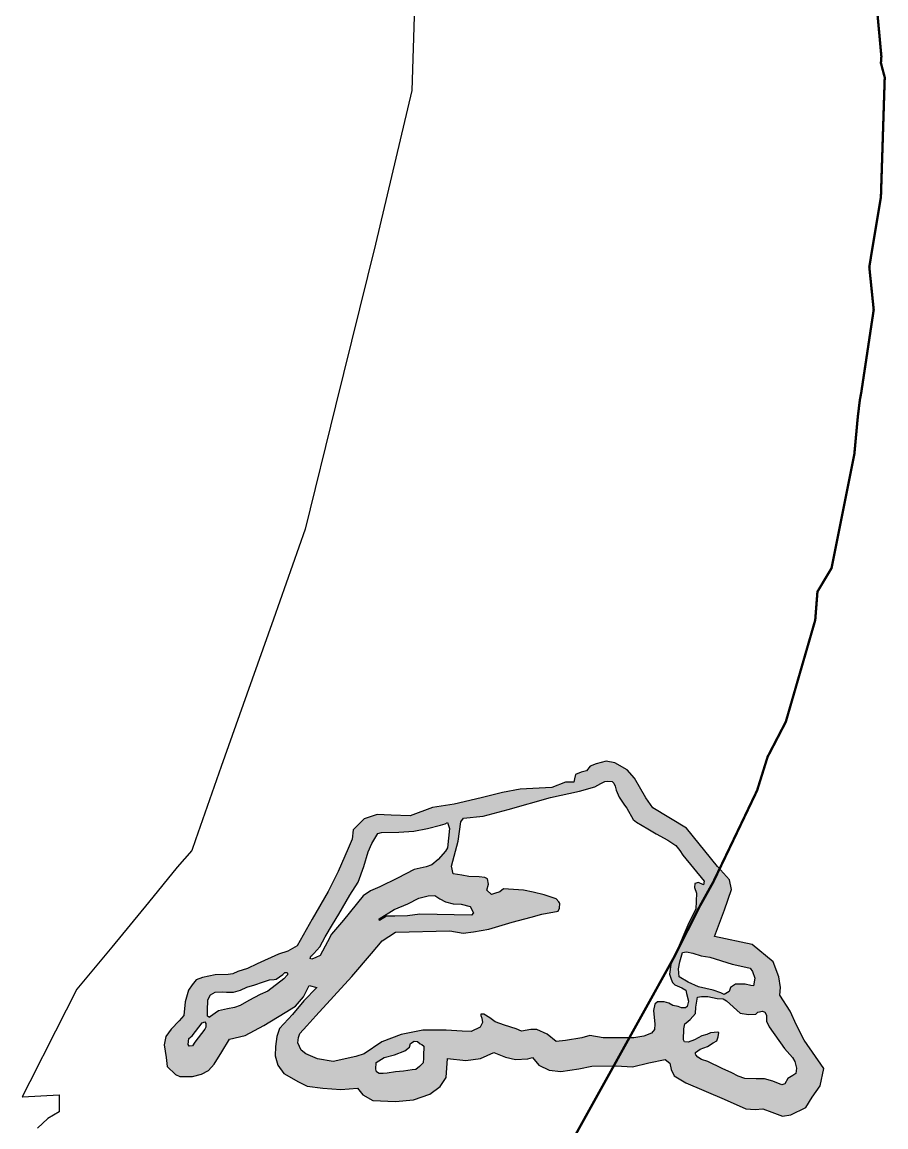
# Model space of a CAD drawing. Header units: metres. Extents: x 255476 to 378809, y 1739479 to 2227865.
# Drawn here: x 317061 to 318893, y 1885089 to 1887431 of the extents above; entities that cross this region are included whole.
import ezdxf

# ---------------------------------------------------------------- set-up
doc = ezdxf.new("R2010")
doc.units = ezdxf.units.M
doc.header["$MEASUREMENT"] = 0
for name, color, linetype in [('COASTLINE', 5, 'Continuous'), ('DISTRICT BOUNDRY', 86, 'Continuous'), ('MANGROOVE BUFFER ZONE', 120, 'Continuous')]:
    doc.layers.add(name, color=color, linetype=linetype)

msp = doc.modelspace()

# ---------------------------------------------------------------- hatches: boundary and pattern name
at = {"layer": 'MANGROOVE BUFFER ZONE'}
h = msp.add_hatch(dxfattribs=at)
h.set_pattern_fill('GRASS', color=256, scale=18)
h.paths.add_polyline_path([(318719.3, 1885273.3), (318703.3, 1885304.9), (318689.5, 1885334.6), (318667.6, 1885369), (318669.3, 1885385.3), (318665.9, 1885407.3), (318654.1, 1885439.6), (318609.3, 1885476.5), (318529.7, 1885493.1), (318550.3, 1885549.3), (318565.7, 1885592.5), (318561.5, 1885613.2), (318535.8, 1885641.5), (318469.9, 1885723.1), (318398.3, 1885765.7), (318383.4, 1885787.3), (318359.8, 1885829), (318344.2, 1885846.2), (318317.7, 1885861.3), (318299.3, 1885864.8), (318278.5, 1885859.3), (318265.9, 1885854), (318257.8, 1885844.4), (318246.6, 1885841.8), (318234.3, 1885836.7), (318232.4, 1885827.2), (318231.3, 1885820), (318213.4, 1885820.1), (318184.4, 1885809.1), (318144.4, 1885806.6), (318117, 1885805.4), (318080, 1885798.1), (318034.8, 1885787.4), (317977.2, 1885773.9), (317931.3, 1885766.3), (317883.6, 1885749), (317843.6, 1885750.3), (317814.1, 1885751.8), (317786.6, 1885742.7), (317763.3, 1885719.4), (317761.1, 1885699.3), (317752.5, 1885679.9), (317731.2, 1885630.6), (317710.1, 1885588.6), (317676, 1885530.2), (317644.5, 1885473.1), (317624.6, 1885462.3), (317604.5, 1885455.6), (317559.5, 1885435.4), (317538.8, 1885425.4), (317518.8, 1885419.2), (317507.8, 1885413.8), (317497.9, 1885412.3), (317470.7, 1885412.2), (317443.5, 1885406.4), (317430.4, 1885401.1), (317421.7, 1885390.6), (317413.6, 1885379.2), (317406.7, 1885354.7), (317403.9, 1885325.5), (317394.2, 1885314.4), (317376.8, 1885296.7), (317366.1, 1885280.8), (317362.1, 1885263.6), (317366.4, 1885236.8), (317368.8, 1885217.3), (317386.2, 1885200.5), (317395.4, 1885196.6), (317422.5, 1885196.4), (317441.1, 1885201), (317456.2, 1885209.2), (317468.1, 1885222.5), (317484.3, 1885248.8), (317501.1, 1885275.4), (317533.8, 1885283.5), (317573.3, 1885304.6), (317618.7, 1885332.3), (317640.6, 1885345.5), (317657.5, 1885365.5), (317669.6, 1885389.1), (317686, 1885384.9), (317658.4, 1885356.5), (317634.5, 1885328.1), (317606.5, 1885298.3), (317601.1, 1885281), (317598.1, 1885259.8), (317597.3, 1885239.9), (317603.4, 1885220.3), (317616, 1885202.5), (317647.2, 1885185.1), (317665.5, 1885175.9), (317698.8, 1885171.6), (317736.7, 1885169.1), (317772.2, 1885171.6), (317783.5, 1885157.3), (317804.6, 1885145.2), (317852.8, 1885143), (317891.1, 1885147), (317925.5, 1885158.8), (317947.4, 1885175.1), (317960.6, 1885194), (317962.8, 1885234.3), (318002, 1885230.5), (318032.9, 1885234.6), (318061.3, 1885247.1), (318086.3, 1885237.5), (318107.4, 1885232.3), (318133.3, 1885233.7), (318143.3, 1885236.7), (318156.5, 1885220.4), (318178.8, 1885209.9), (318203.4, 1885206.9), (318241.7, 1885212.5), (318269.5, 1885218.5), (318320.8, 1885218.7), (318355.8, 1885216.8), (318389.8, 1885225.2), (318425, 1885232.4), (318434.6, 1885224.9), (318437.6, 1885211.5), (318444, 1885197.4), (318468.5, 1885182.9), (318549.8, 1885148.2), (318596, 1885127.6), (318615.9, 1885126.5), (318631.8, 1885127.9), (318650.7, 1885120.6), (318673.7, 1885112.3), (318691.5, 1885115.2), (318722.8, 1885130.8), (318736.4, 1885152.8), (318753.4, 1885176.6), (318761.1, 1885213.6)])
h.paths.add_polyline_path([(318396, 1885288.5), (318379.4, 1885282.1), (318358.3, 1885278.2), (318293.2, 1885278.6), (318264.9, 1885283.6), (318248.3, 1885278.1), (318213.3, 1885272.7), (318193.3, 1885270.3), (318174.5, 1885286.3), (318152.3, 1885296.3), (318139.6, 1885295.9), (318120.4, 1885292.5), (318108.6, 1885297.1), (318084.3, 1885304.8), (318064.2, 1885312.1), (318052.7, 1885320.9), (318040.1, 1885328.4), (318033.9, 1885328.4), (318033.7, 1885325.5), (318036.1, 1885320.3), (318037.3, 1885311.1), (318032.3, 1885300.8), (318013.1, 1885291.7), (317994.1, 1885292.1), (317960.6, 1885294.7), (317910.5, 1885294.6), (317865.2, 1885285.5), (317823.6, 1885269.8), (317786.7, 1885244.7), (317768.5, 1885238.6), (317720.5, 1885228.3), (317687.2, 1885233.8), (317662.4, 1885244.2), (317652.8, 1885252), (317645.5, 1885267.7), (317647, 1885278.8), (317650.2, 1885287.7), (317665.1, 1885303.5), (317683.7, 1885325), (317760.1, 1885408), (317801.7, 1885457.1), (317824.6, 1885484), (317852.9, 1885502.1), (317967.8, 1885505.3), (317996, 1885500.1), (318018.6, 1885503.1), (318050.5, 1885508.7), (318100.1, 1885523.7), (318140.8, 1885533.9), (318163.5, 1885540.4), (318197.6, 1885546.7), (318200.9, 1885553.4), (318201.1, 1885563), (318200.9, 1885564.3), (318199, 1885566.8), (318193.5, 1885573.3), (318168, 1885581.2), (318145.1, 1885587.4), (318124.1, 1885591.2), (318081.7, 1885594), (318073.9, 1885587.5), (318063.1, 1885584.2), (318056.5, 1885582.3), (318046.4, 1885591.1), (318050.4, 1885604), (318048.3, 1885615.2), (318042.3, 1885618.4), (318030.2, 1885619.4), (318008.7, 1885620.4), (317993.2, 1885623.3), (317975.2, 1885626), (317971.8, 1885641.9), (317986, 1885695.1), (317991.1, 1885736.4), (317997.2, 1885744.3), (318038.6, 1885748.1), (318092, 1885762.5), (318181.4, 1885787.7), (318242.8, 1885801.5), (318275.9, 1885810.1), (318288.2, 1885817.1), (318297.1, 1885821.7), (318303.1, 1885822.3), (318312.2, 1885821.7), (318316, 1885818.5), (318318.8, 1885811.9), (318320.6, 1885803.6), (318327, 1885788.6), (318338.3, 1885771.8), (318343.6, 1885765.2), (318357.2, 1885741.4), (318363.8, 1885735.3), (318388, 1885721), (318405.9, 1885710.4), (318430.7, 1885697.1), (318447.1, 1885686.3), (318456.2, 1885675.1), (318462.4, 1885665.2), (318485.1, 1885638.2), (318507.6, 1885610.3), (318506.1, 1885602.8), (318495.6, 1885607.3), (318487.8, 1885605.5), (318487, 1885596.9), (318491.5, 1885585.2), (318489.8, 1885551), (318475.2, 1885521.9), (318446.1, 1885454.4), (318437.1, 1885433.9), (318434, 1885413.4), (318437.8, 1885402.7), (318440, 1885395.7), (318445.5, 1885390.5), (318460.4, 1885384.5), (318468.3, 1885379.5), (318470.1, 1885372.1), (318474.3, 1885356.1), (318471.4, 1885344.7), (318467.6, 1885341.8), (318459.2, 1885342.2), (318452.2, 1885344.8), (318440.8, 1885347.1), (318432.7, 1885351.7), (318422.7, 1885354.3), (318408.5, 1885354.4), (318402.7, 1885349.4), (318399.8, 1885336.1), (318403.1, 1885307.2), (318401.8, 1885296.2)], flags=16)
h.paths.add_polyline_path([(318463.6, 1885274.1), (318464.1, 1885297.7), (318466.6, 1885307.8), (318469.1, 1885309.9), (318478, 1885317.5), (318489.3, 1885329.6), (318490, 1885343.6), (318493.5, 1885364.7), (318501.5, 1885365.6), (318514.9, 1885366.2), (318535.2, 1885361.9), (318548.1, 1885361.3), (318555, 1885356.4), (318583.9, 1885330.8), (318601.3, 1885328), (318617, 1885328.8), (318621.2, 1885333), (318631, 1885334.6), (318636.2, 1885333), (318639.3, 1885326.6), (318639.7, 1885313.5), (318645, 1885301.4), (318677.7, 1885255.4), (318694.9, 1885236.9), (318699.9, 1885228.3), (318703.3, 1885214.1), (318702, 1885202.8), (318695.8, 1885198.2), (318685.1, 1885192.2), (318678.7, 1885180.8), (318672.1, 1885178.9), (318653.2, 1885186.6), (318635.4, 1885191.1), (318617.6, 1885191.6), (318593.5, 1885191.8), (318579.3, 1885197.2), (318566.3, 1885203.9), (318545.7, 1885213.4), (318515, 1885228.1), (318502, 1885232.7), (318494, 1885237.2), (318490.1, 1885242.4), (318488.8, 1885244.7), (318489.4, 1885247), (318498.9, 1885254), (318514.7, 1885259.8), (318526.3, 1885267.6), (318534.2, 1885271.7), (318537.4, 1885280.5), (318538.7, 1885289.4), (318536.4, 1885290.3), (318521.2, 1885288.7), (318513.2, 1885285.6), (318502.3, 1885282.4), (318486.6, 1885274.2), (318473.5, 1885268.9), (318465.4, 1885269.7)], flags=16)
h.paths.add_polyline_path([(318473.7, 1885396.3), (318454.6, 1885407.7), (318453.2, 1885424.5), (318456.2, 1885439.6), (318461.4, 1885459.2), (318469.8, 1885460.9), (318483.3, 1885457.8), (318501, 1885452), (318519.4, 1885449), (318566.7, 1885434.7), (318589.8, 1885429.5), (318604.7, 1885425.9), (318609.9, 1885418.6), (318614.7, 1885405.1), (318611.8, 1885388.8), (318606.6, 1885389.4), (318594.5, 1885391.9), (318574.2, 1885391.8), (318563.5, 1885384.9), (318560.4, 1885376.3), (318550.2, 1885370.3), (318542.6, 1885373.9), (318526.8, 1885379), (318495.5, 1885386.7)], flags=16)
h.paths.add_polyline_path([(318014.3, 1885538.1), (317904.6, 1885540.3), (317878.3, 1885536.8), (317851.1, 1885536.4), (317834, 1885536.3), (317818.7, 1885527), (317817.9, 1885530.9), (317850, 1885550), (317879.1, 1885562.7), (317902.5, 1885574.4), (317922.3, 1885579.6), (317936.2, 1885579.9), (317947.1, 1885573.2), (317958.8, 1885566.9), (317975.2, 1885562.7), (317992, 1885561.3), (318010.9, 1885556.6), (318018.2, 1885543.6)], flags=16)
h.paths.add_polyline_path([(317912.6, 1885260.3), (317912.4, 1885240), (317912.4, 1885235.1), (317911.3, 1885225.1), (317903.5, 1885217.3), (317895.9, 1885211.3), (317888.1, 1885210.5), (317870, 1885207.5), (317852.8, 1885206), (317835, 1885203.1), (317826.6, 1885202.8), (317818, 1885202.5), (317812.4, 1885206.1), (317811.2, 1885212.2), (317812, 1885225.7), (317829.1, 1885236.3), (317850.9, 1885242), (317872.7, 1885250.9), (317882.6, 1885258.2), (317884.7, 1885266.4), (317892.4, 1885271.4), (317899.8, 1885270.3), (317904.8, 1885265.7), (317908.8, 1885264.2)], flags=16)
h.paths.add_polyline_path([(317943.4, 1885656.2), (317929.6, 1885645.1), (317918.2, 1885640.7), (317892.6, 1885635.2), (317857.2, 1885616.6), (317819.7, 1885598.2), (317799.5, 1885589.7), (317784.1, 1885579.2), (317742.5, 1885527.7), (317717.2, 1885498.3), (317708.4, 1885482), (317692.8, 1885452.6), (317683.8, 1885448.3), (317675.3, 1885445.2), (317671.8, 1885446.7), (317673.4, 1885451.1), (317675.7, 1885452.7), (317679.9, 1885457.1), (317692.2, 1885471.5), (317704, 1885492.6), (317718.9, 1885518.7), (317732.8, 1885540.8), (317756.3, 1885580.6), (317773.9, 1885608.2), (317785.5, 1885641.4), (317795, 1885672.6), (317802.6, 1885690.1), (317815.1, 1885711.2), (317823.2, 1885713.8), (317859.6, 1885714.2), (317891.6, 1885716.6), (317920.8, 1885721.7), (317948.6, 1885729.1), (317958.3, 1885732.1), (317962.9, 1885734.8), (317967.1, 1885722.1), (317963.1, 1885681.2), (317958.7, 1885673.9)], flags=16)
h.paths.add_polyline_path([(317623.6, 1885411.8), (317616.3, 1885403.1), (317581.9, 1885377.2), (317565.5, 1885370.5), (317541.7, 1885357.2), (317523.5, 1885346.7), (317511.2, 1885342.6), (317496.6, 1885339.6), (317477.6, 1885335.5), (317458.4, 1885322), (317458.3, 1885321.7), (317453.9, 1885324), (317453.8, 1885335.6), (317454.7, 1885359), (317460.8, 1885369.3), (317470.5, 1885375.1), (317485.3, 1885376.1), (317494.6, 1885374.8), (317509.2, 1885374.9), (317524.2, 1885379.4), (317537.6, 1885385.5), (317554.5, 1885390.8), (317570.6, 1885396.6), (317585.5, 1885401.5), (317595.4, 1885402), (317599.8, 1885403), (317613.7, 1885412.8), (317618.3, 1885416.8), (317622.8, 1885417.1), (317624, 1885415.6)], flags=16)
h.paths.add_polyline_path([(317450.4, 1885300.6), (317448.3, 1885296.7), (317427.4, 1885269.4), (317422.3, 1885261.2), (317415.3, 1885260.3), (317413.3, 1885264), (317414.7, 1885276.7), (317421.7, 1885282.5), (317443, 1885309.8), (317448.3, 1885312), (317450.7, 1885309)], flags=16)

# ---------------------------------------------------------------- linework, layer by layer
at = {"layer": 'COASTLINE', "color": 1, "flags": 128}
msp.add_lwpolyline([(318874.1, 1887458.2, 5, 5, 0), (318883.3, 1887358.5, 5, 5, 0), (318882.3, 1887344.8, 5, 5, 0), (318890.4, 1887314.1, 5, 5, 0), (318882.3, 1887060.8, 5, 5, 0), (318863.2, 1886946.3, 5, 5, 0), (318857.7, 1886912.1, 5, 5, 0), (318867, 1886821.6, 5, 5, 0), (318840.6, 1886646.1, 5, 5, 0), (318837.7, 1886630.9, 5, 5, 0), (318833.4, 1886595.8, 5, 5, 0), (318826, 1886516.2, 5, 5, 0), (318777.5, 1886273.8, 5, 5, 0), (318747.7, 1886224.1, 5, 5, 0), (318743, 1886163.8, 5, 5, 0), (318680.6, 1885948.2, 5, 5, 0), (318642, 1885873.9, 5, 5, 0), (318619.7, 1885802.6, 5, 5, 0), (318573.2, 1885705.4, 5, 5, 0), (318526.7, 1885608.5, 5, 5, 0), (318498.5, 1885557.9, 5, 5, 0), (318442, 1885446.3, 5, 5, 0), (318400.2, 1885371, 5, 5, 0), (318227.4, 1885059.8, 5, 5, 0)], format="xyseb", dxfattribs=at)
at = {"layer": 'DISTRICT BOUNDRY'}
msp.add_polyline3d([(317895.8, 1887556.1, 0), (317887.4, 1887286.2, 0), (317810.4, 1886960.4, 0), (317725.6, 1886617.7, 0), (317661.6, 1886356.3, 0), (317593.8, 1886165.8, 0), (317537.4, 1886007, 0), (317483.3, 1885853.3, 0), (317428.4, 1885697.9, 0), (317420.6, 1885675.1, 0), (317390, 1885639.9, 0), (317328.8, 1885565.5, 0), (317251.2, 1885470.8, 0), (317177.1, 1885381.8, 0), (317131.5, 1885292.4, 0), (317077.1, 1885185, 0), (317061.6, 1885154.3, 0), (317060.9, 1885153, 0), (317061.5, 1885153.1, 0), (317139.7, 1885157.7, 0), (317139.2, 1885121.5, 0), (317115.4, 1885107.3, 0), (317093.9, 1885086.9, 0)], dxfattribs=at)
at = {"layer": 'MANGROOVE BUFFER ZONE', "flags": 128}
for points in [[(318398.3, 1885765.7), (318383.4, 1885787.3), (318359.8, 1885829), (318344.2, 1885846.2), (318317.7, 1885861.3), (318299.3, 1885864.8), (318278.5, 1885859.3), (318265.9, 1885854), (318257.8, 1885844.4), (318246.6, 1885841.8), (318234.3, 1885836.7), (318232.4, 1885827.2), (318231.3, 1885820), (318213.4, 1885820.1), (318184.4, 1885809.1), (318144.4, 1885806.6), (318117, 1885805.4), (318080, 1885798.1), (318034.8, 1885787.4), (317977.2, 1885773.9), (317931.3, 1885766.3), (317883.6, 1885749), (317843.6, 1885750.3), (317814.1, 1885751.8), (317786.6, 1885742.7), (317763.3, 1885719.4), (317761.1, 1885699.3), (317752.5, 1885679.9), (317731.2, 1885630.6), (317710.1, 1885588.6), (317676, 1885530.2), (317644.5, 1885473.1), (317624.6, 1885462.3), (317604.5, 1885455.6), (317559.5, 1885435.4), (317538.8, 1885425.4), (317518.8, 1885419.2), (317507.8, 1885413.8), (317497.9, 1885412.3), (317470.7, 1885412.2), (317443.5, 1885406.4), (317430.4, 1885401.1), (317421.7, 1885390.6), (317413.6, 1885379.2), (317406.7, 1885354.7), (317403.9, 1885325.5), (317394.2, 1885314.4), (317376.8, 1885296.7), (317366.1, 1885280.8), (317362.1, 1885263.6), (317366.4, 1885236.8), (317368.8, 1885217.3), (317386.2, 1885200.5), (317395.4, 1885196.6), (317422.5, 1885196.4), (317441.1, 1885201), (317456.2, 1885209.2), (317468.1, 1885222.5), (317484.3, 1885248.8), (317501.1, 1885275.4), (317533.8, 1885283.5), (317573.3, 1885304.6), (317618.7, 1885332.3), (317640.6, 1885345.5), (317657.5, 1885365.5), (317669.6, 1885389.1), (317686, 1885384.9), (317658.4, 1885356.5), (317634.5, 1885328.1), (317606.5, 1885298.3), (317601.1, 1885281), (317598.1, 1885259.8), (317597.3, 1885239.9), (317603.4, 1885220.3), (317616, 1885202.5), (317647.2, 1885185.1), (317665.5, 1885175.9), (317698.8, 1885171.6), (317736.7, 1885169.1), (317772.2, 1885171.6), (317783.5, 1885157.3), (317804.6, 1885145.2), (317852.8, 1885143), (317891.1, 1885147), (317925.5, 1885158.8), (317947.4, 1885175.1), (317960.6, 1885194), (317962.8, 1885234.3), (318002, 1885230.5), (318032.9, 1885234.6), (318061.3, 1885247.1), (318086.3, 1885237.5), (318107.4, 1885232.3), (318133.3, 1885233.7), (318143.3, 1885236.7), (318156.5, 1885220.4), (318178.8, 1885209.9), (318203.4, 1885206.9), (318241.7, 1885212.5), (318269.5, 1885218.5), (318320.8, 1885218.7), (318355.8, 1885216.8), (318389.8, 1885225.2), (318425, 1885232.4), (318434.6, 1885224.9), (318437.6, 1885211.5), (318444, 1885197.4), (318468.5, 1885182.9), (318549.8, 1885148.2), (318596, 1885127.6), (318615.9, 1885126.5), (318631.8, 1885127.9), (318650.7, 1885120.6), (318673.7, 1885112.3), (318691.5, 1885115.2), (318722.8, 1885130.8), (318736.4, 1885152.8), (318753.4, 1885176.6), (318761.1, 1885213.6), (318719.3, 1885273.3), (318703.3, 1885304.9), (318689.5, 1885334.6), (318667.6, 1885369), (318669.3, 1885385.3), (318665.9, 1885407.3), (318654.1, 1885439.6), (318609.3, 1885476.5), (318529.7, 1885493.1), (318550.3, 1885549.3), (318565.7, 1885592.5), (318561.5, 1885613.2), (318535.8, 1885641.5), (318469.9, 1885723.1)], [(317991.1, 1885736.4), (317997.2, 1885744.3), (318038.6, 1885748.1), (318092, 1885762.5), (318181.4, 1885787.7), (318242.8, 1885801.5), (318275.9, 1885810.1), (318288.2, 1885817.1), (318297.1, 1885821.7), (318303.1, 1885822.3), (318312.2, 1885821.7), (318316, 1885818.5), (318318.8, 1885811.9), (318320.6, 1885803.6), (318327, 1885788.6), (318338.3, 1885771.8), (318343.6, 1885765.2), (318357.2, 1885741.4), (318363.8, 1885735.3), (318388, 1885721), (318405.9, 1885710.4), (318430.7, 1885697.1), (318447.1, 1885686.3), (318456.2, 1885675.1), (318462.4, 1885665.2), (318485.1, 1885638.2), (318507.6, 1885610.3), (318506.1, 1885602.8), (318495.6, 1885607.3), (318487.8, 1885605.5), (318487, 1885596.9), (318491.5, 1885585.2), (318489.8, 1885551), (318475.2, 1885521.9), (318446.1, 1885454.4), (318437.1, 1885433.9), (318434, 1885413.4), (318437.8, 1885402.7), (318440, 1885395.7), (318445.5, 1885390.5), (318460.4, 1885384.5), (318468.3, 1885379.5), (318470.1, 1885372.1), (318474.3, 1885356.1), (318471.4, 1885344.7), (318467.6, 1885341.8), (318459.2, 1885342.2), (318452.2, 1885344.8), (318440.8, 1885347.1), (318432.7, 1885351.7), (318422.7, 1885354.3), (318408.5, 1885354.4), (318402.7, 1885349.4), (318399.8, 1885336.1), (318403.1, 1885307.2), (318401.8, 1885296.2), (318396, 1885288.5), (318379.4, 1885282.1), (318358.3, 1885278.2), (318293.2, 1885278.6), (318264.9, 1885283.6), (318248.3, 1885278.1), (318213.3, 1885272.7), (318193.3, 1885270.3), (318174.5, 1885286.3), (318152.3, 1885296.3), (318139.6, 1885295.9), (318120.4, 1885292.5), (318108.6, 1885297.1), (318084.3, 1885304.8), (318064.2, 1885312.1), (318052.7, 1885320.9), (318040.1, 1885328.4), (318033.9, 1885328.4), (318033.7, 1885325.5), (318036.1, 1885320.3), (318037.3, 1885311.1), (318032.3, 1885300.8), (318013.1, 1885291.7), (317994.1, 1885292.1), (317960.6, 1885294.7), (317910.5, 1885294.6), (317865.2, 1885285.5), (317823.6, 1885269.8), (317786.7, 1885244.7), (317768.5, 1885238.6), (317720.5, 1885228.3), (317687.2, 1885233.8), (317662.4, 1885244.2), (317652.8, 1885252), (317645.5, 1885267.7), (317647, 1885278.8), (317650.2, 1885287.7), (317665.1, 1885303.5), (317683.7, 1885325), (317760.1, 1885408), (317801.7, 1885457.1), (317824.6, 1885484), (317852.9, 1885502.1), (317967.8, 1885505.3), (317996, 1885500.1), (318018.6, 1885503.1), (318050.5, 1885508.7), (318100.1, 1885523.7), (318140.8, 1885533.9), (318163.5, 1885540.4), (318197.6, 1885546.7), (318200.9, 1885553.4), (318201.1, 1885563), (318200.9, 1885564.3), (318199, 1885566.8), (318193.5, 1885573.3), (318168, 1885581.2), (318145.1, 1885587.4), (318124.1, 1885591.2), (318081.7, 1885594), (318073.9, 1885587.5), (318063.1, 1885584.2), (318056.5, 1885582.3), (318046.4, 1885591.1), (318050.4, 1885604), (318048.3, 1885615.2), (318042.3, 1885618.4), (318030.2, 1885619.4), (318008.7, 1885620.4), (317993.2, 1885623.3), (317975.2, 1885626), (317971.8, 1885641.9), (317986, 1885695.1)], [(317962.9, 1885734.8), (317967.1, 1885722.1), (317963.1, 1885681.2), (317958.7, 1885673.9), (317943.4, 1885656.2), (317929.6, 1885645.1), (317918.2, 1885640.7), (317892.6, 1885635.2), (317857.2, 1885616.6), (317819.7, 1885598.2), (317799.5, 1885589.7), (317784.1, 1885579.2), (317742.5, 1885527.7), (317717.2, 1885498.3), (317708.4, 1885482), (317692.8, 1885452.6), (317683.8, 1885448.3), (317675.3, 1885445.2), (317671.8, 1885446.7), (317673.4, 1885451.1), (317675.7, 1885452.7), (317679.9, 1885457.1), (317692.2, 1885471.5), (317704, 1885492.6), (317718.9, 1885518.7), (317732.8, 1885540.8), (317756.3, 1885580.6), (317773.9, 1885608.2), (317785.5, 1885641.4), (317795, 1885672.6), (317802.6, 1885690.1), (317815.1, 1885711.2), (317823.2, 1885713.8), (317859.6, 1885714.2), (317891.6, 1885716.6), (317920.8, 1885721.7), (317948.6, 1885729.1), (317958.3, 1885732.1)], [(317936.2, 1885579.9), (317947.1, 1885573.2), (317958.8, 1885566.9), (317975.2, 1885562.7), (317992, 1885561.3), (318010.9, 1885556.6), (318018.2, 1885543.6), (318014.3, 1885538.1), (317904.6, 1885540.3), (317878.3, 1885536.8), (317851.1, 1885536.4), (317834, 1885536.3), (317818.7, 1885527), (317817.9, 1885530.9), (317850, 1885550), (317879.1, 1885562.7), (317902.5, 1885574.4), (317922.3, 1885579.6)], [(318461.4, 1885459.2), (318469.8, 1885460.9), (318483.3, 1885457.8), (318501, 1885452), (318519.4, 1885449), (318566.7, 1885434.7), (318589.8, 1885429.5), (318604.7, 1885425.9), (318609.9, 1885418.6), (318614.7, 1885405.1), (318611.8, 1885388.8), (318606.6, 1885389.4), (318594.5, 1885391.9), (318574.2, 1885391.8), (318563.5, 1885384.9), (318560.4, 1885376.3), (318550.2, 1885370.3), (318542.6, 1885373.9), (318526.8, 1885379), (318495.5, 1885386.7), (318473.7, 1885396.3), (318454.6, 1885407.7), (318453.2, 1885424.5), (318456.2, 1885439.6)], [(317622.8, 1885417.1), (317624, 1885415.6), (317623.6, 1885411.8), (317616.3, 1885403.1), (317581.9, 1885377.2), (317565.5, 1885370.5), (317541.7, 1885357.2), (317523.5, 1885346.7), (317511.2, 1885342.6), (317496.6, 1885339.6), (317477.6, 1885335.5), (317458.4, 1885322), (317458.3, 1885321.7), (317453.9, 1885324), (317453.8, 1885335.6), (317454.7, 1885359), (317460.8, 1885369.3), (317470.5, 1885375.1), (317485.3, 1885376.1), (317494.6, 1885374.8), (317509.2, 1885374.9), (317524.2, 1885379.4), (317537.6, 1885385.5), (317554.5, 1885390.8), (317570.6, 1885396.6), (317585.5, 1885401.5), (317595.4, 1885402), (317599.8, 1885403), (317613.7, 1885412.8), (317618.3, 1885416.8)], [(318493.5, 1885364.7), (318501.5, 1885365.6), (318514.9, 1885366.2), (318535.2, 1885361.9), (318548.1, 1885361.3), (318555, 1885356.4), (318583.9, 1885330.8), (318601.3, 1885328), (318617, 1885328.8), (318621.2, 1885333), (318631, 1885334.6), (318636.2, 1885333), (318639.3, 1885326.6), (318639.7, 1885313.5), (318645, 1885301.4), (318677.7, 1885255.4), (318694.9, 1885236.9), (318699.9, 1885228.3), (318703.3, 1885214.1), (318702, 1885202.8), (318695.8, 1885198.2), (318685.1, 1885192.2), (318678.7, 1885180.8), (318672.1, 1885178.9), (318653.2, 1885186.6), (318635.4, 1885191.1), (318617.6, 1885191.6), (318593.5, 1885191.8), (318579.3, 1885197.2), (318566.3, 1885203.9), (318545.7, 1885213.4), (318515, 1885228.1), (318502, 1885232.7), (318494, 1885237.2), (318490.1, 1885242.4), (318489.2, 1885244), (318488.9, 1885245.3), (318489.4, 1885247), (318498.9, 1885254), (318514.7, 1885259.8), (318526.3, 1885267.6), (318534.2, 1885271.7), (318537.4, 1885280.5), (318538.7, 1885289.4), (318536.4, 1885290.3), (318521.2, 1885288.7), (318513.2, 1885285.6), (318502.3, 1885282.4), (318486.6, 1885274.2), (318473.5, 1885268.9), (318465.4, 1885269.7), (318463.6, 1885274.1), (318464.1, 1885297.7), (318466.6, 1885307.8), (318469.1, 1885309.9), (318478, 1885317.5), (318489.3, 1885329.6), (318490, 1885343.6)], [(317448.3, 1885312), (317450.7, 1885309), (317450.4, 1885300.6), (317448.3, 1885296.7), (317427.4, 1885269.4), (317422.3, 1885261.2), (317415.3, 1885260.3), (317413.3, 1885264), (317414.7, 1885276.7), (317421.7, 1885282.5), (317443, 1885309.8)], [(317892.4, 1885271.4), (317899.8, 1885270.3), (317904.8, 1885265.7), (317908.8, 1885264.2), (317912.6, 1885260.3), (317912.4, 1885240), (317912.4, 1885235.1), (317911.3, 1885225.1), (317903.5, 1885217.3), (317895.9, 1885211.3), (317888.1, 1885210.5), (317870, 1885207.5), (317852.8, 1885206), (317835, 1885203.1), (317826.6, 1885202.8), (317818, 1885202.5), (317812.4, 1885206.1), (317811.2, 1885212.2), (317812, 1885225.7), (317829.1, 1885236.3), (317850.9, 1885242), (317872.7, 1885250.9), (317882.6, 1885258.2), (317884.7, 1885266.4)]]:
    msp.add_lwpolyline(points, close=True, dxfattribs=at)

doc.saveas('drawing.dxf')
